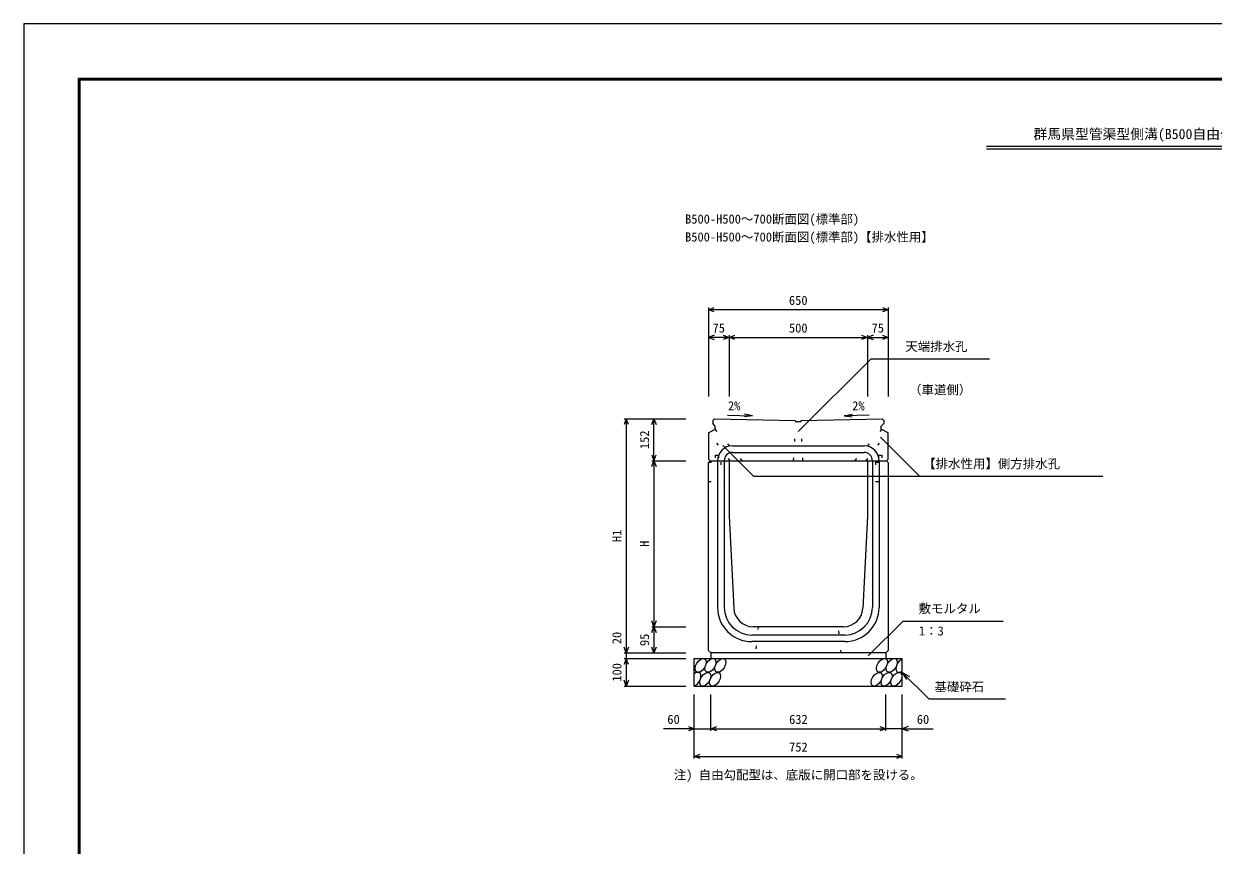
# Model space of a CAD drawing. Units: millimetres, scale not verified. Extents: x -12600 to 12600, y -5940 to 5940.
# Drawn here: x -12600 to -8300, y -2970 to 0 of the extents above; entities that cross this region are included whole.
import ezdxf
from ezdxf.enums import TextEntityAlignment as Align

# ---------------------------------------------------------------- set-up
doc = ezdxf.new("R2010")
doc.units = ezdxf.units.MM
doc.header["$LTSCALE"] = 40
doc.linetypes.add('DOTTED', pattern=[1.75, 0.25, -1.5])
for name, color, linetype, lineweight in [('0-0_DIM', 7, 'Continuous', 25), ('0-1_Defpoints', 5, 'Continuous', 25), ('0-2_HATCH', 6, 'Continuous', 25), ('0-5_OUTLINE', 3, 'Continuous', 25), ('0-6_OUTLINE2', 4, 'DOTTED', 25), ('0-7_TXT', 7, 'Continuous', 25), ('0-8_WAKU', 3, 'Continuous', 25)]:
    doc.layers.add(name, color=color, linetype=linetype, lineweight=lineweight)
doc.styles.add('ＭＳ ゴシック', font='')
doc.styles.get('ＭＳ ゴシック').set_extended_font_data('MS Gothic')

msp = doc.modelspace()

# ---------------------------------------------------------------- linework, layer by layer
at = {"layer": '0-0_DIM'}
for p, q in [((-10125, -1026.3), (-10125, -1347.94)), ((-9475, -1026.3), (-9475, -1347.94)), ((-9475, -1033.8), (-10125, -1033.8)), ((-10050, -1133.8), (-10125, -1133.8)), ((-10050, -1126.3), (-10050, -1347.94)), ((-10050, -1133.8), (-9550, -1133.8)), ((-9550, -1126.3), (-9550, -1347.94)), ((-9550, -1133.8), (-9475, -1133.8)), ((-9800, -1474.55), (-9537.1, -1211.65)), ((-9537.1, -1211.65), (-9109.36, -1211.65)), ((-10429.5, -1427.94), (-10207, -1427.94)), ((-10422, -1427.94), (-10422, -2274.94)), ((-10322, -1579.94), (-10322, -1427.94)), ((-9502.88, -1494.47), (-9361.64, -1635.71)), ((-10073.08, -1525.06), (-9962.43, -1635.71)), ((-10329.5, -1579.94), (-10207, -1579.94)), ((-10322, -1579.94), (-10322, -2179.94)), ((-9962.43, -1635.71), (-8698.78, -1635.71)), ((-10329.5, -2179.94), (-10207, -2179.94)), ((-10322, -2179.94), (-10322, -2274.94)), ((-9546.89, -2285.75), (-9420.66, -2159.52)), ((-9420.66, -2159.52), (-9059.19, -2159.52)), ((-10429.5, -2274.94), (-10207, -2274.94)), ((-10422, -2274.94), (-10422, -2294.94)), ((-10429.5, -2294.94), (-10207, -2294.94)), ((-10422, -2294.94), (-10422, -2394.94)), ((-9424, -2344.94), (-9328.24, -2440.7)), ((-9424, -2344.94), (-9398.02, -2359.94)), ((-9424, -2344.94), (-9409, -2370.92)), ((-10429.5, -2394.94), (-10207, -2394.94)), ((-10176, -2656.31), (-10176, -2424.94)), ((-10116, -2556.31), (-10116, -2424.94)), ((-9484, -2556.31), (-9484, -2424.94)), ((-9424, -2656.31), (-9424, -2424.94)), ((-9328.24, -2440.7), (-9050.69, -2440.7)), ((-10176, -2548.81), (-10287.79, -2548.81)), ((-10176, -2548.81), (-10116, -2548.81)), ((-10116, -2548.81), (-9484, -2548.81)), ((-9424, -2548.81), (-9484, -2548.81)), ((-9424, -2548.81), (-9312.21, -2548.81)), ((-10176, -2648.81), (-9424, -2648.81))]:
    msp.add_line(p, q, dxfattribs=at)
for points in [[(-10103.86, -1041.5), (-10125, -1033.8), (-10103.86, -1026.11)], [(-9496.14, -1026.11), (-9475, -1033.8), (-9496.14, -1041.5)], [(-10103.86, -1126.11), (-10125, -1133.8), (-10103.86, -1141.5)], [(-10071.14, -1126.11), (-10050, -1133.8), (-10071.14, -1141.5)], [(-10028.86, -1141.5), (-10050, -1133.8), (-10028.86, -1126.11)], [(-9571.14, -1126.11), (-9550, -1133.8), (-9571.14, -1141.5)], [(-9528.86, -1126.11), (-9550, -1133.8), (-9528.86, -1141.5)], [(-9496.14, -1126.11), (-9475, -1133.8), (-9496.14, -1141.5)], [(-10414.3, -1449.09), (-10422, -1427.94), (-10429.7, -1449.09)], [(-10329.7, -1449.09), (-10322, -1427.94), (-10314.3, -1449.09)], [(-10329.7, -1558.8), (-10322, -1579.94), (-10314.3, -1558.8)], [(-10329.7, -1601.09), (-10322, -1579.94), (-10314.3, -1601.09)], [(-10314.3, -2158.8), (-10322, -2179.94), (-10329.7, -2158.8)], [(-10329.7, -2201.09), (-10322, -2179.94), (-10314.3, -2201.09)], [(-10414.3, -2253.8), (-10422, -2274.94), (-10429.7, -2253.8)], [(-10314.3, -2253.8), (-10322, -2274.94), (-10329.7, -2253.8)], [(-10414.3, -2316.09), (-10422, -2294.94), (-10429.7, -2316.09)], [(-10414.3, -2373.8), (-10422, -2394.94), (-10429.7, -2373.8)], [(-10197.14, -2541.11), (-10176, -2548.81), (-10197.14, -2556.5)], [(-10094.86, -2556.5), (-10116, -2548.81), (-10094.86, -2541.11)], [(-9505.14, -2541.11), (-9484, -2548.81), (-9505.14, -2556.5)], [(-9402.86, -2541.11), (-9424, -2548.81), (-9402.86, -2556.5)], [(-10154.86, -2656.5), (-10176, -2648.81), (-10154.86, -2641.11)], [(-9445.14, -2641.11), (-9424, -2648.81), (-9445.14, -2656.5)]]:
    msp.add_lwpolyline(points, dxfattribs=at)
at = {"layer": '0-1_Defpoints'}
msp.add_lwpolyline([(-12600, -5940), (-4200, -5940), (-4200, 0), (-12600, 0)], close=True, dxfattribs=at)
at = {"layer": '0-2_HATCH'}
for centre in [(-10153.11, -2319.94), (-10117.63, -2319.94), (-10082.16, -2319.94), (-9497.95, -2319.94), (-9462.48, -2319.94), (-10136.23, -2369.94), (-10100.75, -2369.94), (-9516.55, -2369.94), (-9481.07, -2369.94), (-9445.59, -2369.94)]:
    msp.add_ellipse(centre, major_axis=(14.54, 23.54), ratio=0.5792, dxfattribs=at)
for centre, start_param, end_param in [((-9427, -2319.94), 0.6666252, 4.1103269), ((-10171.7, -2369.94), 3.7419964, 7.318141)]:
    msp.add_ellipse(centre, major_axis=(14.54, 23.54), ratio=0.5792, start_param=start_param, end_param=end_param, dxfattribs=at)
at = {"layer": '0-5_OUTLINE'}
for p, q in [((-10103.32, -1428.88), (-10109, -1434.44)), ((-10109, -1434.44), (-10109, -1445.44)), ((-10100, -1455.44), (-10109, -1445.44)), ((-10103.32, -1428.88), (-9812, -1434.7)), ((-10100, -1465.44), (-10100, -1455.44)), ((-9812, -1434.7), (-9809, -1437.94)), ((-9809, -1437.94), (-9791, -1437.94)), ((-9791, -1437.94), (-9788, -1434.69)), ((-9500, -1455.44), (-9491, -1445.44)), ((-9500, -1465.44), (-9500, -1455.44)), ((-9491, -1434.44), (-9491, -1445.44)), ((-10125, -1478.44), (-10100, -1465.44)), ((-10125, -1478.44), (-10125, -1573.94)), ((-9475, -1478.44), (-9500, -1465.44)), ((-9475, -1573.94), (-9475, -1478.44)), ((-10125, -1573.94), (-10119, -1579.94)), ((-10125, -1585.94), (-10119, -1579.94)), ((-10125, -2265.94), (-10125, -1585.94)), ((-10119, -1579.94), (-9481, -1579.94)), ((-10050, -1579.94), (-10050, -1779.94)), ((-9550, -1579.94), (-9550, -1779.94)), ((-9481, -1579.94), (-9475, -1573.94)), ((-9481, -1579.94), (-9475, -1585.94)), ((-9475, -1585.94), (-9475, -2265.94)), ((-10050, -1779.94), (-10033.33, -2113.44)), ((-9550, -1779.94), (-9566.67, -2113.44)), ((-9636.59, -2179.94), (-9963.41, -2179.94)), ((-10125, -2265.94), (-10116, -2274.94)), ((-9484, -2274.94), (-10116, -2274.94)), ((-10116, -2274.94), (-10116, -2294.94)), ((-9484, -2274.94), (-9475, -2265.94)), ((-9484, -2274.94), (-9484, -2294.94)), ((-10176, -2294.94), (-9424, -2294.94)), ((-10176, -2394.94), (-10176, -2294.94)), ((-9424, -2394.94), (-9424, -2294.94)), ((-10176, -2394.94), (-9424, -2394.94))]:
    msp.add_line(p, q, dxfattribs=at)
msp.add_lwpolyline([(-9788, -1434.69), (-9497, -1428.57), (-9491, -1434.44)], dxfattribs=at)
for centre, start, end in [((-9963.41, -2109.94), 182.86241, 270), ((-9636.59, -2109.94), 270, 356.75146)]:
    msp.add_arc(centre, 70, start, end, dxfattribs=at)
at = {"layer": '0-6_OUTLINE2'}
for p, q in [((-9817, -1579.94), (-9809, -1437.94)), ((-9783, -1579.94), (-9791, -1437.94)), ((-10045.77, -1579.94), (-10123.37, -1477.59)), ((-10101.49, -1466.22), (-10003.12, -1579.94)), ((-9498.51, -1466.22), (-9596.88, -1579.94)), ((-9554.23, -1579.94), (-9476.63, -1477.59)), ((-10123.5, -1584.44), (-10080, -1584.44)), ((-10101, -1559.44), (-10089, -1559.44)), ((-10101, -1559.44), (-10101, -1584.44)), ((-10089, -1559.44), (-10089, -1584.44)), ((-10080, -1584.44), (-10080, -1654.94)), ((-9520.55, -1584.44), (-9476.5, -1584.44)), ((-9520.55, -1584.44), (-9520.55, -1654.94)), ((-9510.5, -1559.44), (-9498.5, -1559.44)), ((-9510.5, -1559.44), (-9510.5, -1584.44)), ((-9498.5, -1559.44), (-9498.5, -1584.44)), ((-10125, -1654.94), (-10080, -1654.94)), ((-9520.55, -1654.94), (-9475.55, -1654.94)), ((-9945, -2179.94), (-9955, -2274.94)), ((-9645, -2274.94), (-9655, -2179.94))]:
    msp.add_line(p, q, dxfattribs=at)
at = {"layer": '0-6_OUTLINE2', "linetype": 'Continuous'}
for p, q in [((-10038, -1525.94), (-9562, -1525.94)), ((-10092, -1579.94), (-10092, -2109.94)), ((-10068, -1579.94), (-10068, -2109.94)), ((-10038, -1549.94), (-9562, -1549.94)), ((-9532, -1579.94), (-9532, -2109.94)), ((-9508, -1579.94), (-9508, -2109.94)), ((-9632, -2209.94), (-9968, -2209.94)), ((-9632, -2233.94), (-9968, -2233.94))]:
    msp.add_line(p, q, dxfattribs=at)
for centre, radius, start, end in [((-10038, -1579.94), 54, 90, 180), ((-9562, -1579.94), 54, 0, 90), ((-10038, -1579.94), 30, 90, 180), ((-9562, -1579.94), 30, 0, 90), ((-9968, -2109.94), 124, 180, 270), ((-9968, -2109.94), 100, 180, 270), ((-9632, -2109.94), 100, 270, 0), ((-9632, -2109.94), 124, 270, 0)]:
    msp.add_arc(centre, radius, start, end, dxfattribs=at)
at = {"layer": '0-7_TXT'}
for p, q in [((-9119.18, -442.8), (-7680.82, -442.8)), ((-9119.18, -452.4), (-7680.82, -452.4)), ((-9965.29, -1416.98), (-9994.93, -1421.63)), ((-9634.71, -1416.98), (-9605.07, -1421.63))]:
    msp.add_line(p, q, dxfattribs=at)
for points in [[(-10055.71, -1415.26), (-9965.29, -1416.98), (-9994.73, -1411.21)], [(-9544.29, -1415.26), (-9634.71, -1416.98), (-9605.27, -1411.21)]]:
    msp.add_lwpolyline(points, dxfattribs=at)
at = {"layer": '0-8_WAKU', "lineweight": 50}
msp.add_lwpolyline([(-12400, -5740), (-4400, -5740), (-4400, -200), (-12400, -200)], close=True, dxfattribs=at)

# ---------------------------------------------------------------- texts
at = {"layer": '0-0_DIM', "style": 'ＭＳ ゴシック'}
for s, p in [('650', (-9833.75, -1026.3)), ('75', (-10110, -1126.3)), ('500', (-9833.75, -1126.3)), ('75', (-9535, -1126.3)), ('天端排水孔', (-9413.36, -1192.91)), ('（車道側）', (-9399.58, -1349.65)), ('【排水性用】側方排水孔', (-9348.49, -1616.97)), ('敷モルタル', (-9365.06, -2140.78)), ('1：3', (-9363.87, -2221.54)), ('基礎砕石', (-9307.68, -2423.53)), ('60', (-10273.5, -2541.31)), ('632', (-9833.22, -2541.31)), ('60', (-9371.5, -2541.31)), ('752', (-9833.22, -2641.31))]:
    msp.add_text(s, height=32.99, dxfattribs=at).set_placement(p, align=Align.BOTTOM_LEFT)
for s, p in [('152', (-10329.5, -1537.69)), ('H1', (-10429.5, -1873.94)), ('H', (-10329.5, -1891.19)), ('20', (-10429.5, -2243.13)), ('95', (-10329.5, -2249.94)), ('100', (-10429.5, -2378.69))]:
    msp.add_text(s, height=32.99, rotation=90, dxfattribs=at).set_placement(p, align=Align.BOTTOM_LEFT)
at = {"layer": '0-7_TXT', "style": 'ＭＳ ゴシック'}
for s, height, p in [('群馬県型管渠型側溝(B500自由勾配皿型・標準部)', 36.66, (-8950, -427.8)), ('B500-H500～700断面図(標準部)', 32.99, (-10209.34, -732.34)), ('B500-H500～700断面図(標準部)【排水性用】', 32.99, (-10209.34, -797.21)), ('2%', 32.99, (-10054.25, -1407.65)), ('2%', 32.99, (-9605.14, -1407.65)), ('注) 自由勾配型は、底版に開口部を設ける。', 32.99, (-10250, -2742))]:
    msp.add_text(s, height=height, dxfattribs=at).set_placement(p, align=Align.BOTTOM_LEFT)

doc.saveas('drawing.dxf')
